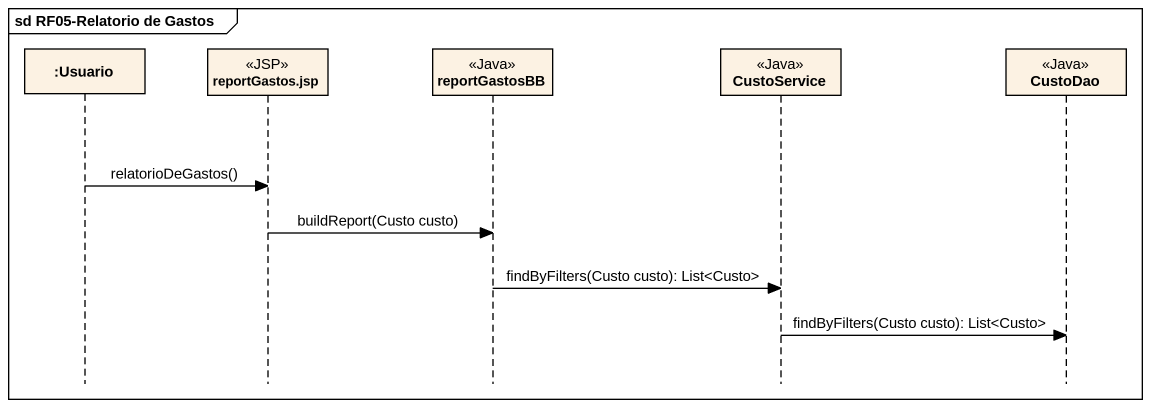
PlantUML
@startuml
mainframe sd RF05-Relatorio de Gastos
hide footbox
participant ":Usuario" as Usuario
participant "reportGastos.jsp" as reportGastos_jsp <<JSP>>
participant reportGastosBB <<Java>>
participant CustoService <<Java>>
participant CustoDao <<Java>>

Usuario -> reportGastos_jsp : relatorioDeGastos()
reportGastos_jsp -> reportGastosBB : buildReport(Custo custo)
reportGastosBB -> CustoService : findByFilters(Custo custo): List<Custo>
CustoService -> CustoDao : findByFilters(Custo custo): List<Custo>
@enduml
